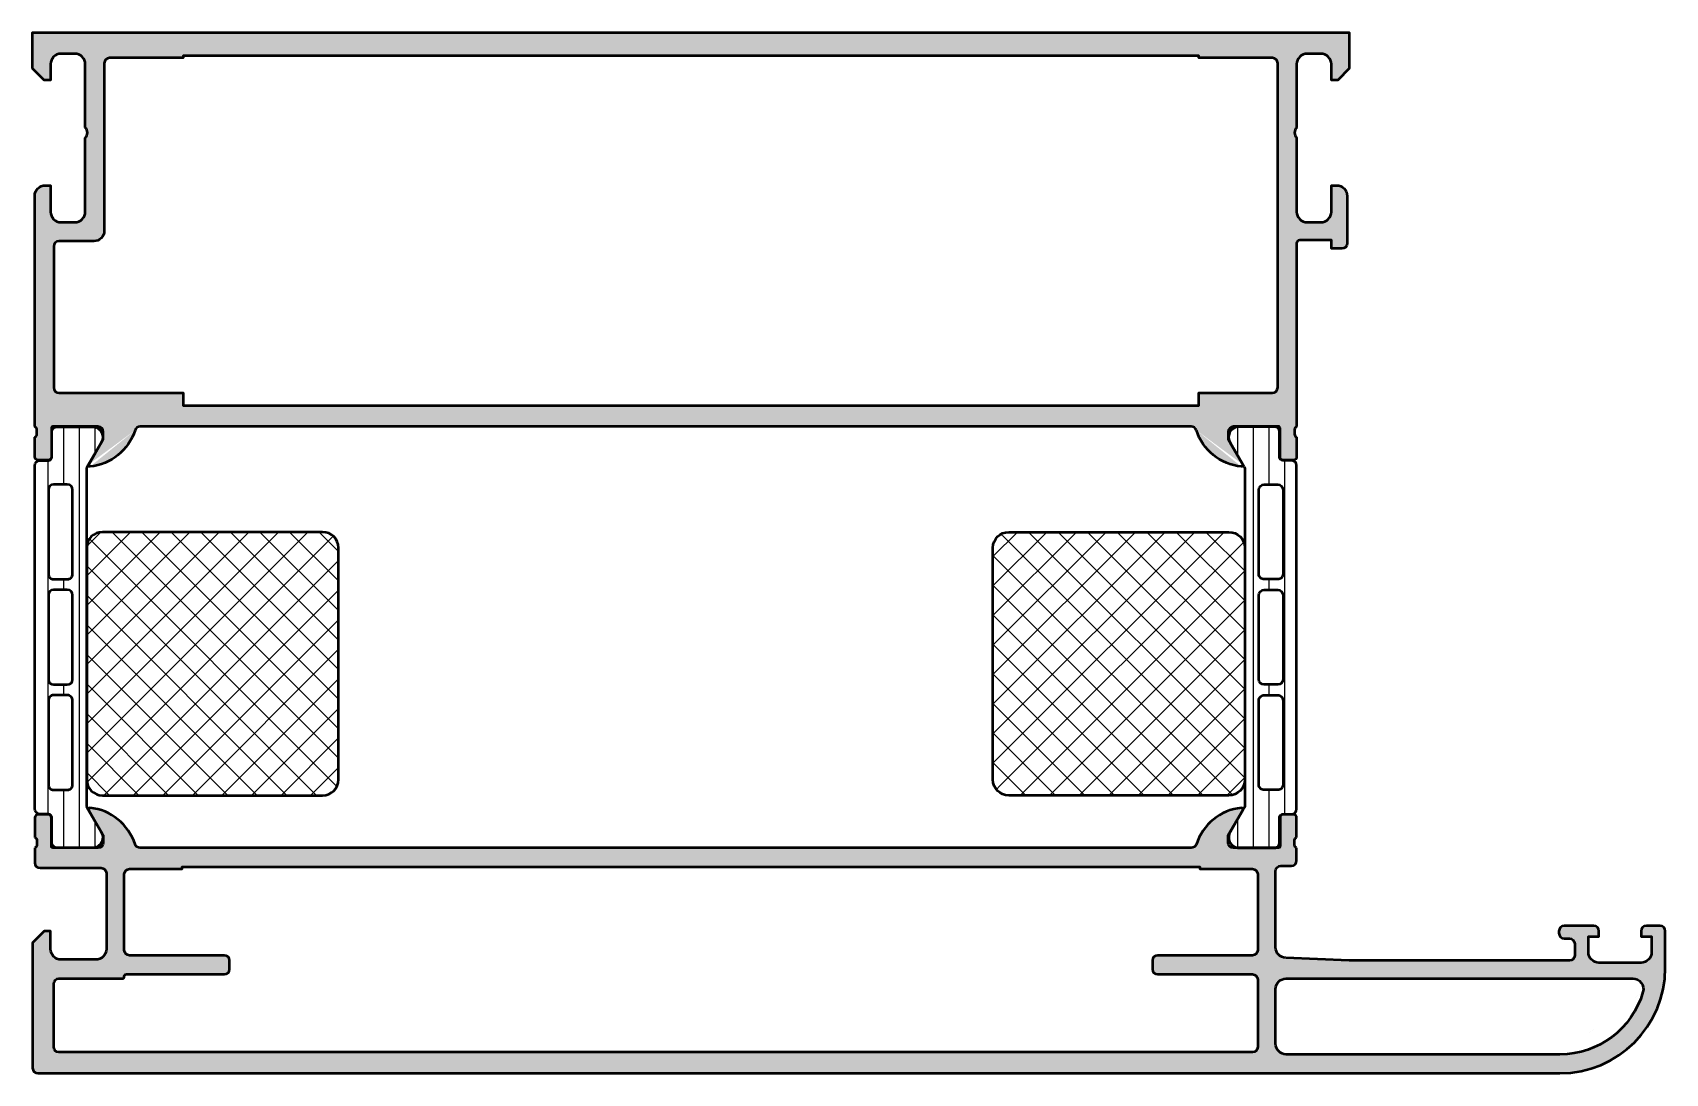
# Model space of a CAD drawing. Extents: x 0 to 155, y 0 to 99.
import ezdxf

# ---------------------------------------------------------------- set-up
doc = ezdxf.new("R2010")
doc.units = 0
for name, color, linetype, lineweight in [('0S-Alu contour', 7, 'Continuous', 50), ('0S-Alu hatch', 252, 'Continuous', 25), ('0S-Plastic contour', 254, 'Continuous', 50), ('0S-Plastic hatch', 253, 'Continuous', 25), ('0S-PT contour', 91, 'Continuous', 50), ('0S-PT hatch', 103, 'Continuous', 25)]:
    doc.layers.add(name, color=color, linetype=linetype, lineweight=lineweight)

# ---------------------------------------------------------------- blocks, each defined once
blk = doc.blocks.new('438750__850BD551_0A02_43C0_8F1E_D7FFE9EC25B9_')
at = {"layer": '0S-Alu hatch'}
h = blk.add_hatch(color=256, dxfattribs=at)
edge = h.paths.add_edge_path()
edge.add_line((0, 95.4), (0, 98.8))
edge.add_line((0, 98.8), (125, 98.8))
edge.add_line((125, 98.8), (125, 95.4))
edge.add_line((125, 95.4), (123.9, 94.3))
edge.add_line((123.9, 94.3), (123.3, 94.3))
edge.add_line((123.3, 94.3), (123.3, 95.8))
edge.add_arc((122.3, 95.8), 1, 0, 90)
edge.add_line((122.3, 96.8), (121, 96.8))
edge.add_arc((121, 95.8), 1, 90, 180)
edge.add_line((120, 95.8), (120, 89.8))
edge.add_arc((120.53, 89.3), 0.725, 136.3972, 223.6028)
edge.add_line((120, 88.8), (120, 81.8))
edge.add_arc((121, 81.8), 1, 180, 270)
edge.add_line((121, 80.8), (122.3, 80.8))
edge.add_arc((122.3, 81.8), 1, 270, 360)
edge.add_line((123.3, 81.8), (123.3, 84.3))
edge.add_line((123.3, 84.3), (123.8, 84.3))
edge.add_ellipse((123.8, 83.3), major_axis=(-1, 0), ratio=1, start_angle=180, end_angle=270, ccw=False)
edge.add_line((124.8, 83.3), (124.8, 78.8))
edge.add_ellipse((124.3, 78.8), major_axis=(-0.5, 0), ratio=1, start_angle=90, end_angle=180, ccw=False)
edge.add_line((124.3, 78.3), (123.3, 78.3))
edge.add_line((123.3, 78.3), (123.3, 79.1))
edge.add_line((123.3, 79.1), (120.3, 79.1))
edge.add_arc((120.3, 78.8), 0.3, 90, 180)
edge.add_line((120, 78.8), (120, 61.4))
edge.add_arc((120.08, 61.13), 0.279, 106.4199, 181.1646)
edge.add_line((119.8, 61.13), (119.8, 60.67))
edge.add_arc((120.08, 60.67), 0.279, 178.8371, 253.5754)
edge.add_line((120, 60.4), (120, 58.52))
edge.add_ellipse((119.7, 58.52), major_axis=(-0.3, 0), ratio=1, start_angle=90, end_angle=180, ccw=False)
edge.add_line((119.7, 58.22), (118.72, 58.22))
edge.add_ellipse((118.72, 58.52), major_axis=(-0.3, 0), ratio=1, start_angle=0, end_angle=90, ccw=False)
edge.add_line((118.42, 58.52), (118.42, 61.28))
edge.add_arc((118.3, 61.28), 0.12, 0, 90)
edge.add_line((118.3, 61.4), (114, 61.4))
edge.add_arc((114, 60.9), 0.5, 90, 180)
edge.add_line((113.5, 60.9), (113.5, 60.2))
edge.add_line((113.5, 60.2), (114.88, 57.81))
edge.add_ellipse((114.76, 57.74), major_axis=(-0.138, 0), ratio=1, start_angle=84.3774, end_angle=210, ccw=False)
edge.add_ellipse((115.24, 62.58), major_axis=(-5, 0), ratio=1, start_angle=17.7484, end_angle=84.3774, ccw=False)
edge.add_arc((110, 60.9), 0.5, 17.7484, 90)
edge.add_line((110, 61.4), (10.2, 61.4))
edge.add_arc((10.2, 60.9), 0.5, 90, 162.2516)
edge.add_ellipse((4.96, 62.58), major_axis=(-5, 0), ratio=1, start_angle=95.6226, end_angle=162.2516, ccw=False)
edge.add_ellipse((5.44, 57.74), major_axis=(-0.138, 0), ratio=1, start_angle=-30, end_angle=95.6226, ccw=False)
edge.add_line((5.32, 57.81), (6.7, 60.2))
edge.add_line((6.7, 60.2), (6.7, 60.9))
edge.add_arc((6.2, 60.9), 0.5, 0, 90)
edge.add_line((6.2, 61.4), (1.9, 61.4))
edge.add_arc((1.9, 61.28), 0.12, 90, 180)
edge.add_line((1.78, 61.28), (1.78, 58.52))
edge.add_ellipse((1.48, 58.52), major_axis=(-0.3, 0), ratio=1, start_angle=90, end_angle=180, ccw=False)
edge.add_line((1.48, 58.22), (0.5, 58.22))
edge.add_ellipse((0.5, 58.52), major_axis=(-0.3, 0), ratio=1, start_angle=0, end_angle=90, ccw=False)
edge.add_line((0.2, 58.52), (0.2, 60.4))
edge.add_arc((0.12, 60.67), 0.279, 286.4246, 361.1629)
edge.add_line((0.4, 60.67), (0.4, 61.13))
edge.add_arc((0.12, 61.13), 0.279, 358.8354, 433.5801)
edge.add_line((0.2, 61.4), (0.2, 83.3))
edge.add_ellipse((1.2, 83.3), major_axis=(-1, 0), ratio=1, start_angle=270, end_angle=360, ccw=False)
edge.add_line((1.2, 84.3), (1.7, 84.3))
edge.add_line((1.7, 84.3), (1.7, 81.8))
edge.add_arc((2.7, 81.8), 1, 180, 270)
edge.add_line((2.7, 80.8), (4, 80.8))
edge.add_arc((4, 81.8), 1, 270, 360)
edge.add_line((5, 81.8), (5, 88.8))
edge.add_arc((4.47, 89.3), 0.725, 316.3972, 403.6028)
edge.add_line((5, 89.8), (5, 95.8))
edge.add_arc((4, 95.8), 1, 0, 90)
edge.add_line((4, 96.8), (2.7, 96.8))
edge.add_arc((2.7, 95.8), 1, 90, 180)
edge.add_line((1.7, 95.8), (1.7, 94.3))
edge.add_line((1.7, 94.3), (1.1, 94.3))
edge.add_line((1.1, 94.3), (0, 95.4))
edge = h.paths.add_edge_path()
edge.add_arc((117.7, 95.9), 0.5, 0, 90)
edge.add_line((117.7, 96.4), (110.7, 96.4))
edge.add_line((110.7, 96.4), (110.7, 96.6))
edge.add_line((110.7, 96.6), (14.3, 96.6))
edge.add_line((14.3, 96.6), (14.3, 96.4))
edge.add_line((14.3, 96.4), (7.3, 96.4))
edge.add_arc((7.3, 95.9), 0.5, 90, 180)
edge.add_line((6.8, 95.9), (6.8, 80))
edge.add_ellipse((5.8, 80), major_axis=(-1, 0), ratio=1, start_angle=90, end_angle=180, ccw=False)
edge.add_line((5.8, 79), (2.5, 79))
edge.add_arc((2.5, 78.5), 0.5, 90, 180)
edge.add_line((2, 78.5), (2, 65.1))
edge.add_arc((2.5, 65.1), 0.5, 180, 270)
edge.add_line((2.5, 64.6), (14.3, 64.6))
edge.add_line((14.3, 64.6), (14.3, 63.4))
edge.add_line((14.3, 63.4), (110.7, 63.4))
edge.add_line((110.7, 63.4), (110.7, 64.6))
edge.add_line((110.7, 64.6), (117.7, 64.6))
edge.add_arc((117.7, 65.1), 0.5, 270, 360)
edge.add_line((118.2, 65.1), (118.2, 95.9))
at = {"layer": '0S-Alu contour', "color": 7}
for points in [[(0, 95.4), (0, 98.8), (125, 98.8), (125, 95.4), (123.9, 94.3), (123.3, 94.3), (123.3, 95.8)], [(4, 96.8), (2.7, 96.8)], [(117.7, 96.4), (110.7, 96.4), (110.7, 96.6), (14.3, 96.6), (14.3, 96.4), (7.3, 96.4)], [(122.3, 96.8), (121, 96.8)], [(1.7, 95.8), (1.7, 94.3), (1.1, 94.3), (0, 95.4)], [(5, 89.8), (5, 95.8)], [(6.8, 95.9), (6.8, 80)], [(118.2, 65.1), (118.2, 95.9)], [(120, 95.8), (120, 89.8)], [(5, 81.8), (5, 88.8)], [(120, 88.8), (120, 81.8)], [(1.2, 84.3), (1.7, 84.3), (1.7, 81.8)], [(123.3, 81.8), (123.3, 84.3), (123.8, 84.3)], [(0.2, 61.4), (0.2, 83.3)], [(124.8, 83.3), (124.8, 78.8)], [(2.7, 80.8), (4, 80.8)], [(121, 80.8), (122.3, 80.8)], [(124.3, 78.3), (123.3, 78.3), (123.3, 79.1), (120.3, 79.1)], [(2, 78.5), (2, 65.1)], [(5.8, 79), (2.5, 79)], [(120, 78.8), (120, 61.4)], [(2.5, 64.6), (14.3, 64.6), (14.3, 63.4), (110.7, 63.4), (110.7, 64.6), (117.7, 64.6)], [(0.4, 60.67), (0.4, 61.13)], [(1.78, 61.28), (1.78, 58.52)], [(6.2, 61.4), (1.9, 61.4)], [(5.32, 57.81), (6.7, 60.2), (6.7, 60.9)], [(110, 61.4), (10.2, 61.4)], [(113.5, 60.9), (113.5, 60.2), (114.88, 57.81)], [(118.3, 61.4), (114, 61.4)], [(118.42, 58.52), (118.42, 61.28)], [(119.8, 61.13), (119.8, 60.67)], [(0.2, 58.52), (0.2, 60.4)], [(120, 60.4), (120, 58.52)], [(1.48, 58.22), (0.5, 58.22)], [(119.7, 58.22), (118.72, 58.22)]]:
    blk.add_lwpolyline(points, dxfattribs=at)
for centre, radius, start, end in [((2.7, 95.8), 1, 90, 180), ((4, 95.8), 1, 0, 90), ((7.3, 95.9), 0.5, 90, 180), ((117.7, 95.9), 0.5, 0, 90), ((121, 95.8), 1, 90, 180), ((122.3, 95.8), 1, 0, 90), ((4.47, 89.3), 0.725, 316.3972, 43.6028), ((120.53, 89.3), 0.725, 136.3972, 223.6028), ((2.7, 81.8), 1, 180, 270), ((4, 81.8), 1, 270, 0), ((121, 81.8), 1, 180, 270), ((122.3, 81.8), 1, 270, 0), ((120.3, 78.8), 0.3, 90, 180), ((2.5, 78.5), 0.5, 90, 180), ((2.5, 65.1), 0.5, 180, 270), ((117.7, 65.1), 0.5, 270, 0), ((0.12, 61.13), 0.279, 358.8354, 73.5801), ((0.12, 60.67), 0.279, 286.4246, 1.1629), ((1.9, 61.28), 0.12, 90, 180), ((6.2, 60.9), 0.5, 0, 90), ((10.2, 60.9), 0.5, 90, 162.2516), ((110, 60.9), 0.5, 17.7484, 90), ((114, 60.9), 0.5, 90, 180), ((118.3, 61.28), 0.12, 0, 90), ((120.08, 61.13), 0.279, 106.4199, 181.1646), ((120.08, 60.67), 0.279, 178.8371, 253.5754)]:
    blk.add_arc(centre, radius, start, end, dxfattribs=at)
at = {"layer": '0S-Alu contour', "color": 7, "extrusion": (0, 0, -1)}
for centre, radius, start, end in [((-1.2, 83.3), 1, 0, 90), ((-123.8, 83.3), 1, 90, 180), ((-5.8, 80), 1, 180, 270), ((-124.3, 78.8), 0.5, 180, 270), ((-4.96, 62.58), 5, 197.7484, 264.3774), ((-115.24, 62.58), 5, 275.6226, 342.2516), ((-0.5, 58.52), 0.3, 270, 0), ((-1.48, 58.52), 0.3, 180, 270), ((-5.44, 57.74), 0.138, 264.3774, 30), ((-114.76, 57.74), 0.138, 150, 275.6226), ((-118.72, 58.52), 0.3, 270, 0), ((-119.7, 58.52), 0.3, 180, 270)]:
    blk.add_arc(centre, radius, start, end, dxfattribs=at)
blk = doc.blocks.new('438760__1C247CE3_E328_42FD_A5CE_70094C6C977F_')
at = {"layer": '0S-Alu hatch'}
h = blk.add_hatch(color=256, dxfattribs=at)
edge = h.paths.add_edge_path()
edge.add_arc((145, 10), 10, 270, 360)
edge.add_line((155, 10), (155, 13.5))
edge.add_arc((154.5, 13.5), 0.5, 0, 90)
edge.add_line((154.5, 14), (153.2, 14))
edge.add_arc((153.2, 13.5), 0.5, 90, 180)
edge.add_line((152.7, 13.5), (152.7, 13))
edge.add_line((152.7, 13), (153.7, 13))
edge.add_line((153.7, 13), (153.7, 11.5))
edge.add_ellipse((152.7, 11.5), major_axis=(-1, 0), ratio=1, start_angle=90, end_angle=180, ccw=False)
edge.add_line((152.7, 10.5), (148.7, 10.5))
edge.add_ellipse((148.7, 11.5), major_axis=(-1, 0), ratio=1, start_angle=0, end_angle=90, ccw=False)
edge.add_line((147.7, 11.5), (147.7, 13))
edge.add_line((147.7, 13), (148.7, 13))
edge.add_line((148.7, 13), (148.7, 13.5))
edge.add_arc((148.2, 13.5), 0.5, 0, 90)
edge.add_line((148.2, 14), (145.4, 14))
edge.add_arc((145.4, 13.5), 0.5, 90, 180)
edge.add_line((144.9, 13.5), (144.9, 13.3))
edge.add_arc((145.4, 13.3), 0.5, 180, 270)
edge.add_line((145.4, 12.8), (145.9, 12.8))
edge.add_ellipse((145.9, 12.3), major_axis=(-0.5, 0), ratio=1, start_angle=180, end_angle=270, ccw=False)
edge.add_line((146.4, 12.3), (146.4, 11.2))
edge.add_ellipse((145.9, 11.2), major_axis=(-0.5, 0), ratio=1, start_angle=90, end_angle=180, ccw=False)
edge.add_line((145.9, 10.7), (125, 10.7))
edge.add_line((125, 10.7), (118.96, 10.96))
edge.add_ellipse((119, 11.96), major_axis=(-1, 0), ratio=1, start_angle=0, end_angle=87.546, ccw=False)
edge.add_line((118, 11.96), (118, 19.2))
edge.add_ellipse((118.5, 19.2), major_axis=(-0.5, 0), ratio=1, start_angle=270, end_angle=360, ccw=False)
edge.add_line((118.5, 19.7), (119.5, 19.7))
edge.add_arc((119.5, 20.2), 0.5, 270, 360)
edge.add_line((120, 20.2), (120, 21.4))
edge.add_ellipse((120.08, 21.67), major_axis=(-0.279, 0), ratio=1, start_angle=-1.1646, end_angle=73.5801, ccw=False)
edge.add_line((119.8, 21.67), (119.8, 22.13))
edge.add_ellipse((120.08, 22.13), major_axis=(-0.279, 0), ratio=1, start_angle=-73.5754, end_angle=1.1629, ccw=False)
edge.add_line((120, 22.4), (120, 24.28))
edge.add_arc((119.7, 24.28), 0.3, 0, 90)
edge.add_line((119.7, 24.58), (118.72, 24.58))
edge.add_arc((118.72, 24.28), 0.3, 90, 180)
edge.add_line((118.42, 24.28), (118.42, 21.52))
edge.add_ellipse((118.3, 21.52), major_axis=(-0.12, 0), ratio=1, start_angle=90, end_angle=180, ccw=False)
edge.add_line((118.3, 21.4), (114, 21.4))
edge.add_ellipse((114, 21.9), major_axis=(-0.5, 0), ratio=1, start_angle=0, end_angle=90, ccw=False)
edge.add_line((113.5, 21.9), (113.5, 22.6))
edge.add_line((113.5, 22.6), (114.88, 24.99))
edge.add_arc((114.76, 25.06), 0.138, 330, 455.6226)
edge.add_arc((115.24, 20.22), 5, 95.6226, 162.2516)
edge.add_ellipse((110, 21.9), major_axis=(-0.5, 0), ratio=1, start_angle=90, end_angle=162.2516, ccw=False)
edge.add_line((110, 21.4), (10.2, 21.4))
edge.add_ellipse((10.2, 21.9), major_axis=(-0.5, 0), ratio=1, start_angle=17.7484, end_angle=90, ccw=False)
edge.add_arc((4.96, 20.22), 5, 17.7484, 84.3774)
edge.add_arc((5.44, 25.06), 0.138, 84.3774, 210)
edge.add_line((5.32, 24.99), (6.7, 22.6))
edge.add_line((6.7, 22.6), (6.7, 21.9))
edge.add_ellipse((6.2, 21.9), major_axis=(-0.5, 0), ratio=1, start_angle=90, end_angle=180, ccw=False)
edge.add_line((6.2, 21.4), (1.9, 21.4))
edge.add_ellipse((1.9, 21.52), major_axis=(-0.12, 0), ratio=1, start_angle=0, end_angle=90, ccw=False)
edge.add_line((1.78, 21.52), (1.78, 24.28))
edge.add_arc((1.48, 24.28), 0.3, 0, 90)
edge.add_line((1.48, 24.58), (0.5, 24.58))
edge.add_arc((0.5, 24.28), 0.3, 90, 180)
edge.add_line((0.2, 24.28), (0.2, 22.4))
edge.add_ellipse((0.12, 22.13), major_axis=(-0.279, 0), ratio=1, start_angle=178.8371, end_angle=253.5754, ccw=False)
edge.add_line((0.4, 22.13), (0.4, 21.67))
edge.add_ellipse((0.12, 21.67), major_axis=(-0.279, 0), ratio=1, start_angle=106.4199, end_angle=181.1646, ccw=False)
edge.add_line((0.2, 21.4), (0.2, 20))
edge.add_arc((0.7, 20), 0.5, 180, 270)
edge.add_line((0.7, 19.5), (6.5, 19.5))
edge.add_ellipse((6.5, 19), major_axis=(-0.5, 0), ratio=1, start_angle=180, end_angle=270, ccw=False)
edge.add_line((7, 19), (7, 11.8))
edge.add_ellipse((6, 11.8), major_axis=(-1, 0), ratio=1, start_angle=90, end_angle=180, ccw=False)
edge.add_line((6, 10.8), (2.7, 10.8))
edge.add_ellipse((2.7, 11.8), major_axis=(-1, 0), ratio=1, start_angle=0, end_angle=90, ccw=False)
edge.add_line((1.7, 11.8), (1.7, 13.5))
edge.add_line((1.7, 13.5), (1.1, 13.5))
edge.add_line((1.1, 13.5), (0, 12.4))
edge.add_line((0, 12.4), (0, 0.5))
edge.add_arc((0.5, 0.5), 0.5, 180, 270)
edge.add_line((0.5, 0), (145, 0))
edge = h.paths.add_edge_path()
edge.add_line((116.3, 18.9), (116.3, 11.7))
edge.add_ellipse((115.8, 11.7), major_axis=(-0.5, 0), ratio=1, start_angle=90, end_angle=180, ccw=False)
edge.add_line((115.8, 11.2), (106.8, 11.2))
edge.add_arc((106.8, 10.7), 0.5, 90, 180)
edge.add_line((106.3, 10.7), (106.3, 9.9))
edge.add_arc((106.8, 9.9), 0.5, 180, 270)
edge.add_line((106.8, 9.4), (115.8, 9.4))
edge.add_ellipse((115.8, 8.9), major_axis=(-0.5, 0), ratio=1, start_angle=180, end_angle=270, ccw=False)
edge.add_line((116.3, 8.9), (116.3, 2.5))
edge.add_ellipse((115.8, 2.5), major_axis=(-0.5, 0), ratio=1, start_angle=90, end_angle=180, ccw=False)
edge.add_line((115.8, 2), (2.5, 2))
edge.add_ellipse((2.5, 2.5), major_axis=(-0.5, 0), ratio=1, start_angle=0, end_angle=90, ccw=False)
edge.add_line((2, 2.5), (2, 8.5))
edge.add_ellipse((2.5, 8.5), major_axis=(-0.5, 0), ratio=1, start_angle=270, end_angle=360, ccw=False)
edge.add_line((2.5, 9), (8.5, 9))
edge.add_arc((8.5, 9.2), 0.2, 270, 360)
edge.add_ellipse((8.9, 9.2), major_axis=(-0.2, 0), ratio=1, start_angle=270, end_angle=360, ccw=False)
edge.add_line((8.9, 9.4), (18.2, 9.4))
edge.add_arc((18.2, 9.9), 0.5, 270, 360)
edge.add_line((18.7, 9.9), (18.7, 10.7))
edge.add_arc((18.2, 10.7), 0.5, 0, 90)
edge.add_line((18.2, 11.2), (9.2, 11.2))
edge.add_ellipse((9.2, 11.7), major_axis=(-0.5, 0), ratio=1, start_angle=0, end_angle=90, ccw=False)
edge.add_line((8.7, 11.7), (8.7, 18.9))
edge.add_ellipse((9.2, 18.9), major_axis=(-0.5, 0), ratio=1, start_angle=270, end_angle=360, ccw=False)
edge.add_line((9.2, 19.4), (14.2, 19.4))
edge.add_line((14.2, 19.4), (14.2, 19.6))
edge.add_line((14.2, 19.6), (110.8, 19.6))
edge.add_line((110.8, 19.6), (110.8, 19.4))
edge.add_line((110.8, 19.4), (115.8, 19.4))
edge.add_ellipse((115.8, 18.9), major_axis=(-0.5, 0), ratio=1, start_angle=180, end_angle=270, ccw=False)
edge = h.paths.add_edge_path()
edge.add_ellipse((119, 8), major_axis=(-1, 0), ratio=1, start_angle=270, end_angle=360, ccw=False)
edge.add_line((119, 9), (151.92, 9))
edge.add_ellipse((151.92, 8), major_axis=(-1, 0), ratio=1, start_angle=163.8724, end_angle=270, ccw=False)
edge.add_ellipse((145, 10), major_axis=(-8.2, 0), ratio=1, start_angle=90, end_angle=163.8724, ccw=False)
edge.add_line((145, 1.8), (119, 1.8))
edge.add_ellipse((119, 2.8), major_axis=(-1, 0), ratio=1, start_angle=0, end_angle=90, ccw=False)
edge.add_line((118, 2.8), (118, 8))
at = {"layer": '0S-Alu contour', "color": 7}
for points in [[(5.32, 24.99), (6.7, 22.6), (6.7, 21.9)], [(113.5, 21.9), (113.5, 22.6), (114.88, 24.99)], [(0.2, 24.28), (0.2, 22.4)], [(1.48, 24.58), (0.5, 24.58)], [(1.78, 21.52), (1.78, 24.28)], [(118.42, 24.28), (118.42, 21.52)], [(119.7, 24.58), (118.72, 24.58)], [(120, 22.4), (120, 24.28)], [(0.4, 22.13), (0.4, 21.67)], [(119.8, 21.67), (119.8, 22.13)], [(0.2, 21.4), (0.2, 20)], [(6.2, 21.4), (1.9, 21.4)], [(110, 21.4), (10.2, 21.4)], [(118.3, 21.4), (114, 21.4)], [(120, 20.2), (120, 21.4)], [(0.7, 19.5), (6.5, 19.5)], [(7, 19), (7, 11.8)], [(8.7, 11.7), (8.7, 18.9)], [(9.2, 19.4), (14.2, 19.4), (14.2, 19.6), (110.8, 19.6), (110.8, 19.4), (115.8, 19.4)], [(116.3, 18.9), (116.3, 11.7)], [(118, 11.96), (118, 19.2)], [(118.5, 19.7), (119.5, 19.7)], [(148.2, 14), (145.4, 14)], [(154.5, 14), (153.2, 14)], [(1.7, 11.8), (1.7, 13.5), (1.1, 13.5), (0, 12.4), (0, 0.5)], [(144.9, 13.5), (144.9, 13.3)], [(145.4, 12.8), (145.9, 12.8)], [(147.7, 11.5), (147.7, 13), (148.7, 13), (148.7, 13.5)], [(152.7, 13.5), (152.7, 13), (153.7, 13), (153.7, 11.5)], [(155, 10), (155, 13.5)], [(18.2, 11.2), (9.2, 11.2)], [(115.8, 11.2), (106.8, 11.2)], [(145.9, 10.7), (125, 10.7), (118.96, 10.96)], [(146.4, 12.3), (146.4, 11.2)], [(6, 10.8), (2.7, 10.8)], [(8.9, 9.4), (18.2, 9.4)], [(18.7, 9.9), (18.7, 10.7)], [(106.3, 10.7), (106.3, 9.9)], [(106.8, 9.4), (115.8, 9.4)], [(152.7, 10.5), (148.7, 10.5)], [(2, 2.5), (2, 8.5)], [(2.5, 9), (8.5, 9)], [(116.3, 8.9), (116.3, 2.5)], [(118, 2.8), (118, 8)], [(119, 9), (151.92, 9)], [(115.8, 2), (2.5, 2)], [(145, 1.8), (119, 1.8)], [(0.5, 0), (145, 0)]]:
    blk.add_lwpolyline(points, dxfattribs=at)
for centre, radius, start, end in [((5.44, 25.06), 0.138, 84.3774, 210), ((4.96, 20.22), 5, 17.7484, 84.3774), ((115.24, 20.22), 5, 95.6226, 162.2516), ((114.76, 25.06), 0.138, 330, 95.6226), ((0.5, 24.28), 0.3, 90, 180), ((1.48, 24.28), 0.3, 0, 90), ((118.72, 24.28), 0.3, 90, 180), ((119.7, 24.28), 0.3, 0, 90), ((119.5, 20.2), 0.5, 270, 0), ((0.7, 20), 0.5, 180, 270), ((145.4, 13.5), 0.5, 90, 180), ((148.2, 13.5), 0.5, 0, 90), ((153.2, 13.5), 0.5, 90, 180), ((154.5, 13.5), 0.5, 0, 90), ((145.4, 13.3), 0.5, 180, 270), ((18.2, 10.7), 0.5, 0, 90), ((106.8, 10.7), 0.5, 90, 180), ((18.2, 9.9), 0.5, 270, 0), ((106.8, 9.9), 0.5, 180, 270), ((145, 10), 10, 270, 0), ((8.5, 9.2), 0.2, 270, 0), ((0.5, 0.5), 0.5, 180, 270)]:
    blk.add_arc(centre, radius, start, end, dxfattribs=at)
at = {"layer": '0S-Alu contour', "color": 7, "extrusion": (0, 0, -1)}
for centre, radius, start, end in [((-0.12, 22.13), 0.279, 106.4246, 181.1629), ((-6.2, 21.9), 0.5, 180, 270), ((-10.2, 21.9), 0.5, 270, 342.2516), ((-110, 21.9), 0.5, 197.7484, 270), ((-114, 21.9), 0.5, 270, 0), ((-120.08, 22.13), 0.279, 358.8371, 73.5754), ((-0.12, 21.67), 0.279, 178.8354, 253.5801), ((-1.9, 21.52), 0.12, 270, 0), ((-118.3, 21.52), 0.12, 180, 270), ((-120.08, 21.67), 0.279, 286.4199, 1.1646), ((-6.5, 19), 0.5, 90, 180), ((-9.2, 18.9), 0.5, 0, 90), ((-115.8, 18.9), 0.5, 90, 180), ((-118.5, 19.2), 0.5, 0, 90), ((-145.9, 12.3), 0.5, 90, 180), ((-2.7, 11.8), 1, 270, 0), ((-6, 11.8), 1, 180, 270), ((-9.2, 11.7), 0.5, 270, 0), ((-115.8, 11.7), 0.5, 180, 270), ((-119, 11.96), 1, 272.454, 0), ((-145.9, 11.2), 0.5, 180, 270), ((-148.7, 11.5), 1, 270, 0), ((-152.7, 11.5), 1, 180, 270), ((-8.9, 9.2), 0.2, 0, 90), ((-115.8, 8.9), 0.5, 90, 180), ((-2.5, 8.5), 0.5, 0, 90), ((-119, 8), 1, 0, 90), ((-151.92, 8), 1, 90, 196.1276), ((-145, 10), 8.2, 196.1276, 270), ((-2.5, 2.5), 0.5, 270, 0), ((-115.8, 2.5), 0.5, 180, 270), ((-119, 2.8), 1, 270, 0)]:
    blk.add_arc(centre, radius, start, end, dxfattribs=at)
blk = doc.blocks.new('439580__9D91A570_6F4A_459B_87AA_E4D02BCFFC57_')
at = {"layer": '0S-PT hatch'}
h = blk.add_hatch(dxfattribs=at)
h.set_pattern_fill('ANSI37', color=256, scale=0.625, angle=90, style=0)
edge = h.paths.add_edge_path()
edge.add_line((91.17, 27.89), (91.17, 49.89))
edge.add_ellipse((92.67, 49.89), major_axis=(-1.5, 0), ratio=1, start_angle=270.0001, end_angle=359.9999, ccw=False)
edge.add_line((92.67, 51.39), (113.57, 51.39))
edge.add_ellipse((113.57, 49.89), major_axis=(-1.5, 0), ratio=1, start_angle=180.0001, end_angle=269.9999, ccw=False)
edge.add_line((115.07, 49.89), (115.07, 27.89))
edge.add_ellipse((113.57, 27.89), major_axis=(-1.5, 0), ratio=1, start_angle=90, end_angle=180, ccw=False)
edge.add_line((113.57, 26.39), (92.67, 26.39))
edge.add_ellipse((92.67, 27.89), major_axis=(-1.5, 0), ratio=1, start_angle=0.0001, end_angle=89.9999, ccw=False)
at = {"layer": '0S-PT contour', "color": 7}
for points in [[(92.67, 51.39), (113.57, 51.39)], [(91.17, 27.89), (91.17, 49.89)], [(115.07, 49.89), (115.07, 27.89)], [(113.57, 26.39), (92.67, 26.39)]]:
    blk.add_lwpolyline(points, dxfattribs=at)
at = {"layer": '0S-PT contour', "color": 7, "extrusion": (0, 0, -1)}
for centre, start, end in [((-92.67, 49.89), 0.0001, 89.9999), ((-113.57, 49.89), 90.0001, 179.9999), ((-92.67, 27.89), 270.0001, 359.9999), ((-113.57, 27.89), 180, 270)]:
    blk.add_arc(centre, 1.5, start, end, dxfattribs=at)
blk = doc.blocks.new('439580__E4E4F70F_D4AB_4280_8DA7_FCF21CD0C244_')
at = {"layer": '0S-PT hatch'}
h = blk.add_hatch(dxfattribs=at)
h.set_pattern_fill('ANSI37', color=256, scale=0.625, angle=90, style=0)
edge = h.paths.add_edge_path()
edge.add_arc((27.53, 27.89), 1.5, 270.0001, 359.9999)
edge.add_line((29.03, 27.89), (29.03, 49.89))
edge.add_arc((27.53, 49.89), 1.5, 0.0001, 89.9999)
edge.add_line((27.53, 51.39), (6.63, 51.39))
edge.add_arc((6.63, 49.89), 1.5, 90.0001, 179.9999)
edge.add_line((5.13, 49.89), (5.13, 27.89))
edge.add_arc((6.63, 27.89), 1.5, 180, 270)
edge.add_line((6.63, 26.39), (27.53, 26.39))
at = {"layer": '0S-PT contour', "color": 7}
for points in [[(27.53, 51.39), (6.63, 51.39)], [(5.13, 49.89), (5.13, 27.89)], [(29.03, 27.89), (29.03, 49.89)], [(6.63, 26.39), (27.53, 26.39)]]:
    blk.add_lwpolyline(points, dxfattribs=at)
for centre, start, end in [((6.63, 49.89), 90.0001, 179.9999), ((27.53, 49.89), 0.0001, 89.9999), ((6.63, 27.89), 180, 270), ((27.53, 27.89), 270.0001, 359.9999)]:
    blk.add_arc(centre, 1.5, start, end, dxfattribs=at)
blk = doc.blocks.new('284257__F80D96A7_E36F_424C_B184_86F1D8E9561B___94A3841E_350A_485C_947D_F610400B310F_')
at = {"layer": '0S-Plastic hatch'}
h = blk.add_hatch(dxfattribs=at)
h.set_pattern_fill('ANSI31', color=256, scale=0.468, angle=45, style=0)
edge = h.paths.add_edge_path()
edge.add_arc((119.49, 25.11), 0.5, 270, 360)
edge.add_line((119.99, 25.11), (119.99, 57.69))
edge.add_arc((119.49, 57.69), 0.5, 360, 450)
edge.add_line((119.49, 58.19), (118.68, 58.19))
edge.add_ellipse((118.68, 58.49), major_axis=(-0.3, 0), ratio=1, start_angle=0, end_angle=90, ccw=False)
edge.add_line((118.38, 58.49), (118.38, 60.89))
edge.add_arc((117.88, 60.89), 0.5, 359.9997, 450.0003)
edge.add_line((117.88, 61.39), (114.4, 61.39))
edge.add_arc((114.54, 60.4), 1, 98.1816, 212.727)
edge.add_line((113.7, 59.86), (115.02, 57.58))
edge.add_ellipse((114.59, 57.33), major_axis=(-0.5, 0), ratio=1, start_angle=180.0001, end_angle=210, ccw=False)
edge.add_line((115.09, 57.33), (115.09, 25.47))
edge.add_ellipse((114.59, 25.47), major_axis=(-0.5, 0), ratio=1, start_angle=150, end_angle=179.9999, ccw=False)
edge.add_line((115.03, 25.22), (113.71, 22.94))
edge.add_arc((114.55, 22.4), 1, 147.273, 261.8184)
edge.add_line((114.41, 21.41), (117.88, 21.41))
edge.add_arc((117.88, 21.91), 0.5, 269.9997, 360.0003)
edge.add_line((118.38, 21.91), (118.38, 24.31))
edge.add_ellipse((118.68, 24.31), major_axis=(-0.3, 0), ratio=1, start_angle=270, end_angle=360, ccw=False)
edge.add_line((118.68, 24.61), (119.49, 24.61))
edge = h.paths.add_edge_path()
edge.add_ellipse((116.91, 45.4), major_axis=(-0.5, 0), ratio=1, start_angle=270, end_angle=360, ccw=False)
edge.add_line((116.91, 45.9), (118.21, 45.9))
edge.add_ellipse((118.21, 45.4), major_axis=(-0.5, 0), ratio=1, start_angle=180, end_angle=270, ccw=False)
edge.add_line((118.71, 45.4), (118.71, 37.4))
edge.add_ellipse((118.21, 37.4), major_axis=(-0.5, 0), ratio=1, start_angle=90, end_angle=180, ccw=False)
edge.add_line((118.21, 36.9), (116.91, 36.9))
edge.add_ellipse((116.91, 37.4), major_axis=(-0.5, 0), ratio=1, start_angle=0, end_angle=90, ccw=False)
edge.add_line((116.41, 37.4), (116.41, 45.4))
edge = h.paths.add_edge_path()
edge.add_ellipse((116.91, 55.4), major_axis=(-0.5, 0), ratio=1, start_angle=270, end_angle=360, ccw=False)
edge.add_line((116.91, 55.9), (118.21, 55.9))
edge.add_ellipse((118.21, 55.4), major_axis=(-0.5, 0), ratio=1, start_angle=180, end_angle=270, ccw=False)
edge.add_line((118.71, 55.4), (118.71, 47.4))
edge.add_ellipse((118.21, 47.4), major_axis=(-0.5, 0), ratio=1, start_angle=89.9981, end_angle=180, ccw=False)
edge.add_line((118.21, 46.9), (116.91, 46.9))
edge.add_ellipse((116.91, 47.4), major_axis=(-0.5, 0), ratio=1, start_angle=-0.0004, end_angle=90.0004, ccw=False)
edge.add_line((116.41, 47.4), (116.41, 55.4))
edge = h.paths.add_edge_path()
edge.add_line((118.21, 26.9), (116.91, 26.9))
edge.add_ellipse((116.91, 27.4), major_axis=(-0.5, 0), ratio=1, start_angle=-0.0004, end_angle=90.0004, ccw=False)
edge.add_line((116.41, 27.4), (116.41, 35.4))
edge.add_ellipse((116.91, 35.4), major_axis=(-0.5, 0), ratio=1, start_angle=-90.0004, end_angle=0.0004, ccw=False)
edge.add_line((116.91, 35.9), (118.21, 35.9))
edge.add_ellipse((118.21, 35.4), major_axis=(-0.5, 0), ratio=1, start_angle=180, end_angle=270.0019, ccw=False)
edge.add_line((118.71, 35.4), (118.71, 27.4))
edge.add_ellipse((118.21, 27.4), major_axis=(-0.5, 0), ratio=1, start_angle=89.9981, end_angle=180, ccw=False)
at = {"layer": '0S-Alu contour', "color": 7}
for points in [[(116.91, 55.9), (118.21, 55.9)], [(116.41, 47.4), (116.41, 55.4)], [(118.71, 55.4), (118.71, 47.4)], [(118.21, 46.9), (116.91, 46.9)], [(116.41, 37.4), (116.41, 45.4)], [(116.91, 45.9), (118.21, 45.9)], [(118.71, 45.4), (118.71, 37.4)], [(118.21, 36.9), (116.91, 36.9)], [(116.91, 35.9), (118.21, 35.9)], [(116.41, 27.4), (116.41, 35.4)], [(118.71, 35.4), (118.71, 27.4)], [(118.21, 26.9), (116.91, 26.9)]]:
    blk.add_lwpolyline(points, dxfattribs=at)
at = {"layer": '0S-Alu contour', "color": 7, "extrusion": (0, 0, -1)}
for centre, start, end in [((-116.91, 55.4), 0, 90), ((-118.21, 55.4), 90, 180), ((-116.91, 47.4), 269.9996, 0.0004), ((-118.21, 47.4), 180, 270.0019), ((-116.91, 45.4), 0, 90), ((-118.21, 45.4), 90, 180), ((-116.91, 37.4), 270, 0), ((-118.21, 37.4), 180, 270), ((-116.91, 35.4), 359.9996, 90.0004), ((-118.21, 35.4), 89.9981, 180), ((-116.91, 27.4), 269.9996, 0.0004), ((-118.21, 27.4), 180, 270.0019)]:
    blk.add_arc(centre, 0.5, start, end, dxfattribs=at)
at = {"layer": '0S-Plastic contour', "color": 7}
for points in [[(117.88, 61.39), (114.4, 61.39)], [(118.38, 58.49), (118.38, 60.89)], [(113.7, 59.86), (115.02, 57.58)], [(119.49, 58.19), (118.68, 58.19)], [(119.99, 25.11), (119.99, 57.69)], [(115.09, 57.33), (115.09, 25.47)], [(115.03, 25.22), (113.71, 22.94)], [(118.38, 21.91), (118.38, 24.31)], [(118.68, 24.61), (119.49, 24.61)], [(114.41, 21.41), (117.88, 21.41)]]:
    blk.add_lwpolyline(points, dxfattribs=at)
for centre, radius, start, end in [((114.54, 60.4), 1, 98.1816, 212.727), ((117.88, 60.89), 0.5, 359.9997, 90.0003), ((119.49, 57.69), 0.5, 360, 90), ((119.49, 25.11), 0.5, 270, 360), ((114.55, 22.4), 1, 147.273, 261.8184), ((117.88, 21.91), 0.5, 269.9997, 0.0003)]:
    blk.add_arc(centre, radius, start, end, dxfattribs=at)
at = {"layer": '0S-Plastic contour', "color": 7, "extrusion": (0, 0, -1)}
for centre, radius, start, end in [((-114.59, 57.33), 0.5, 150, 179.9999), ((-118.68, 58.49), 0.3, 270, 0), ((-114.59, 25.47), 0.5, 180.0001, 210), ((-118.68, 24.31), 0.3, 0, 90)]:
    blk.add_arc(centre, radius, start, end, dxfattribs=at)
blk = doc.blocks.new('284257__23EBD188_85DA_42E9_B9A8_04AAAC521E3B___3FAD7413_C417_498C_A639_99A76CD38B28_')
at = {"layer": '0S-Plastic hatch'}
h = blk.add_hatch(dxfattribs=at)
h.set_pattern_fill('ANSI31', color=256, scale=0.468, angle=45, style=0)
edge = h.paths.add_edge_path()
edge.add_ellipse((0.71, 25.11), major_axis=(-0.5, 0), ratio=1, start_angle=0, end_angle=90, ccw=False)
edge.add_line((0.21, 25.11), (0.21, 57.69))
edge.add_ellipse((0.71, 57.69), major_axis=(-0.5, 0), ratio=1, start_angle=-90, end_angle=0, ccw=False)
edge.add_line((0.71, 58.19), (1.52, 58.19))
edge.add_arc((1.52, 58.49), 0.3, 270, 360)
edge.add_line((1.82, 58.49), (1.82, 60.89))
edge.add_ellipse((2.32, 60.89), major_axis=(-0.5, 0), ratio=1, start_angle=-90.0003, end_angle=0.0003, ccw=False)
edge.add_line((2.32, 61.39), (5.8, 61.39))
edge.add_ellipse((5.66, 60.4), major_axis=(-1, 0), ratio=1, start_angle=147.273, end_angle=261.8184, ccw=False)
edge.add_line((6.5, 59.86), (5.18, 57.58))
edge.add_arc((5.61, 57.33), 0.5, 150, 179.9999)
edge.add_line((5.11, 57.33), (5.11, 25.47))
edge.add_arc((5.61, 25.47), 0.5, 180.0001, 210)
edge.add_line((5.17, 25.22), (6.49, 22.94))
edge.add_ellipse((5.65, 22.4), major_axis=(-1, 0), ratio=1, start_angle=98.1816, end_angle=212.727, ccw=False)
edge.add_line((5.79, 21.41), (2.32, 21.41))
edge.add_ellipse((2.32, 21.91), major_axis=(-0.5, 0), ratio=1, start_angle=-0.0003, end_angle=90.0003, ccw=False)
edge.add_line((1.82, 21.91), (1.82, 24.31))
edge.add_arc((1.52, 24.31), 0.3, 0, 90)
edge.add_line((1.52, 24.61), (0.71, 24.61))
edge = h.paths.add_edge_path()
edge.add_arc((3.29, 45.4), 0.5, 0, 90)
edge.add_line((3.29, 45.9), (1.99, 45.9))
edge.add_arc((1.99, 45.4), 0.5, 90, 180)
edge.add_line((1.49, 45.4), (1.49, 37.4))
edge.add_arc((1.99, 37.4), 0.5, 180, 270)
edge.add_line((1.99, 36.9), (3.29, 36.9))
edge.add_arc((3.29, 37.4), 0.5, 270, 360)
edge.add_line((3.79, 37.4), (3.79, 45.4))
edge = h.paths.add_edge_path()
edge.add_line((3.79, 47.4), (3.79, 55.4))
edge.add_arc((3.29, 55.4), 0.5, 0, 90)
edge.add_line((3.29, 55.9), (1.99, 55.9))
edge.add_arc((1.99, 55.4), 0.5, 90, 180)
edge.add_line((1.49, 55.4), (1.49, 47.4))
edge.add_arc((1.99, 47.4), 0.5, 180, 270.0019)
edge.add_line((1.99, 46.9), (3.29, 46.9))
edge.add_arc((3.29, 47.4), 0.5, 269.9996, 360.0004)
edge = h.paths.add_edge_path()
edge.add_arc((3.29, 35.4), 0.5, 359.9996, 450.0004)
edge.add_line((3.29, 35.9), (1.99, 35.9))
edge.add_arc((1.99, 35.4), 0.5, 89.9981, 180)
edge.add_line((1.49, 35.4), (1.49, 27.4))
edge.add_arc((1.99, 27.4), 0.5, 180, 270.0019)
edge.add_line((1.99, 26.9), (3.29, 26.9))
edge.add_arc((3.29, 27.4), 0.5, 269.9996, 360.0004)
edge.add_line((3.79, 27.4), (3.79, 35.4))
at = {"layer": '0S-Alu contour', "color": 7}
for points in [[(3.29, 55.9), (1.99, 55.9)], [(1.49, 55.4), (1.49, 47.4)], [(3.79, 47.4), (3.79, 55.4)], [(1.99, 46.9), (3.29, 46.9)], [(1.49, 45.4), (1.49, 37.4)], [(3.29, 45.9), (1.99, 45.9)], [(3.79, 37.4), (3.79, 45.4)], [(1.99, 36.9), (3.29, 36.9)], [(3.29, 35.9), (1.99, 35.9)], [(1.49, 35.4), (1.49, 27.4)], [(3.79, 27.4), (3.79, 35.4)], [(1.99, 26.9), (3.29, 26.9)]]:
    blk.add_lwpolyline(points, dxfattribs=at)
for centre, start, end in [((1.99, 55.4), 90, 180), ((3.29, 55.4), 0, 90), ((1.99, 47.4), 180, 270.0019), ((3.29, 47.4), 269.9996, 0.0004), ((1.99, 45.4), 90, 180), ((3.29, 45.4), 0, 90), ((1.99, 37.4), 180, 270), ((3.29, 37.4), 270, 0), ((1.99, 35.4), 89.9981, 180), ((3.29, 35.4), 359.9996, 90.0004), ((1.99, 27.4), 180, 270.0019), ((3.29, 27.4), 269.9996, 0.0004)]:
    blk.add_arc(centre, 0.5, start, end, dxfattribs=at)
at = {"layer": '0S-Plastic contour', "color": 7}
for points in [[(1.82, 58.49), (1.82, 60.89)], [(2.32, 61.39), (5.8, 61.39)], [(6.5, 59.86), (5.18, 57.58)], [(0.21, 25.11), (0.21, 57.69)], [(0.71, 58.19), (1.52, 58.19)], [(5.11, 57.33), (5.11, 25.47)], [(5.17, 25.22), (6.49, 22.94)], [(1.52, 24.61), (0.71, 24.61)], [(1.82, 21.91), (1.82, 24.31)], [(5.79, 21.41), (2.32, 21.41)]]:
    blk.add_lwpolyline(points, dxfattribs=at)
at = {"layer": '0S-Plastic contour', "color": 7, "extrusion": (0, 0, -1)}
for centre, radius, start, end in [((-2.32, 60.89), 0.5, 359.9997, 90.0003), ((-5.66, 60.4), 1, 98.1816, 212.727), ((-0.71, 57.69), 0.5, 360, 90), ((-0.71, 25.11), 0.5, 270, 360), ((-2.32, 21.91), 0.5, 269.9997, 0.0003), ((-5.65, 22.4), 1, 147.273, 261.8184)]:
    blk.add_arc(centre, radius, start, end, dxfattribs=at)
at = {"layer": '0S-Plastic contour', "color": 7}
for centre, radius, start, end in [((1.52, 58.49), 0.3, 270, 0), ((5.61, 57.33), 0.5, 150, 179.9999), ((5.61, 25.47), 0.5, 180.0001, 210), ((1.52, 24.31), 0.3, 0, 90)]:
    blk.add_arc(centre, radius, start, end, dxfattribs=at)
blk = doc.blocks.new('439580__E6D48441_03D7_4B4C_85C9_57424145CDFD_')
at = {"layer": '0S-Alu contour', "color": 7}
for name in ['438750__850BD551_0A02_43C0_8F1E_D7FFE9EC25B9_', '438760__1C247CE3_E328_42FD_A5CE_70094C6C977F_']:
    blk.add_blockref(name, (0, 0), dxfattribs=at)
at = {"layer": '0S-Plastic contour', "color": 7}
for name in ['284257__23EBD188_85DA_42E9_B9A8_04AAAC521E3B___3FAD7413_C417_498C_A639_99A76CD38B28_', '284257__F80D96A7_E36F_424C_B184_86F1D8E9561B___94A3841E_350A_485C_947D_F610400B310F_']:
    blk.add_blockref(name, (0, 0), dxfattribs=at)
at = {"layer": '0S-PT contour', "color": 7}
for name in ['439580__E4E4F70F_D4AB_4280_8DA7_FCF21CD0C244_', '439580__9D91A570_6F4A_459B_87AA_E4D02BCFFC57_']:
    blk.add_blockref(name, (0, 0), dxfattribs=at)

msp = doc.modelspace()

# ---------------------------------------------------------------- block references
at = {"layer": '0S-Alu contour', "color": 7}
msp.add_blockref('439580__E6D48441_03D7_4B4C_85C9_57424145CDFD_', (0, 0), dxfattribs=at)

doc.saveas('drawing.dxf')
